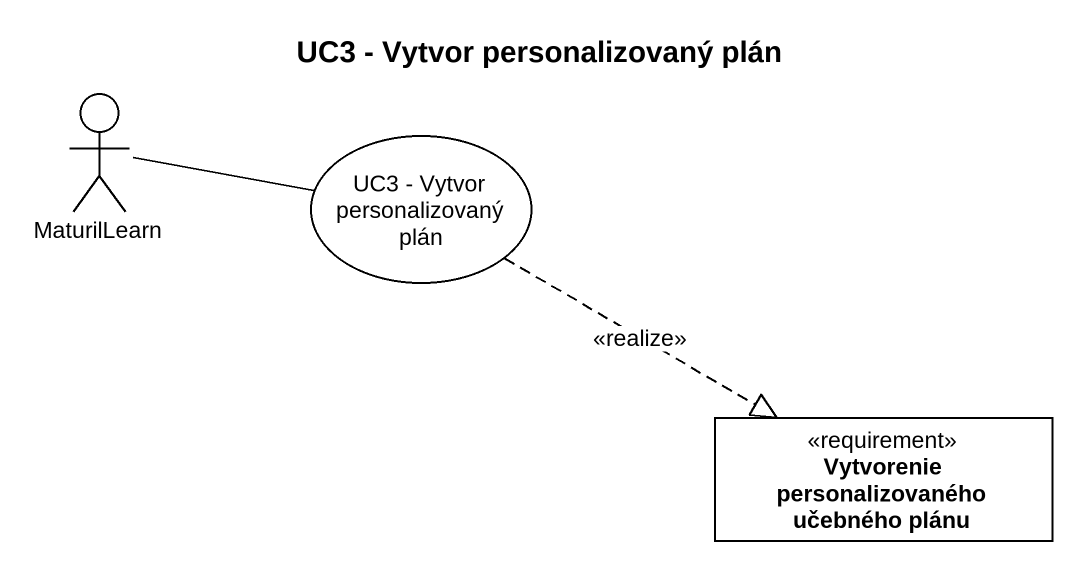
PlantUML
@startuml
title UC3 - Vytvor personalizovaný plán
allowmixing
hide circle
hide empty members
actor MaturilLearn
usecase "UC3 - Vytvor personalizovaný plán" as UC3_Vytvor_personalizovaný
class "Vytvorenie personalizovaného učebného plánu" as Vytvorenie <<requirement>>
MaturilLearn -right- UC3_Vytvor_personalizovaný
UC3_Vytvor_personalizovaný .right.|> Vytvorenie : <<realize>>
@enduml
